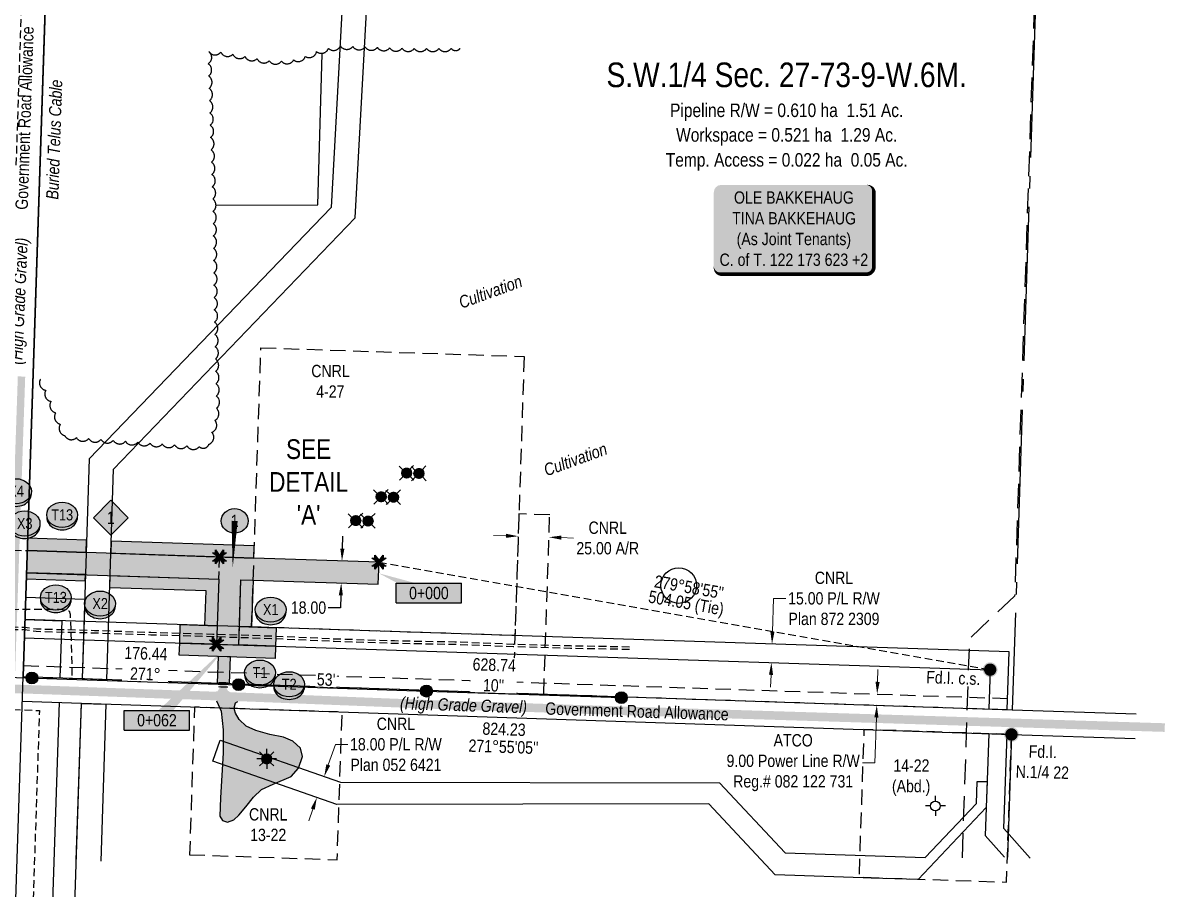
# Model space of a CAD drawing. Extents: x 350042 to 357443, y 6133812 to 6137998.
# Drawn here: x 353670 to 354601, y 6135457 to 6136160 of the extents above; entities that cross this region are included whole.
import ezdxf
from ezdxf.enums import TextEntityAlignment as Align

# ---------------------------------------------------------------- set-up
doc = ezdxf.new("R2010")
doc.units = 0
doc.header["$LTSCALE"] = 5
doc.header["$PDSIZE"] = 0.5
for name, pattern in [('0', [1, 1, 0]), ('foc-ACCESSROAD', [3.75, 2.5, -1.25]), ('foc-FLOWLINE', [3.75, 2.5, -1.25]), ('foc-MONUMENT-BDYS', [6, 4, -2]), ('foc-QUARTERLINE', [33, 25, -3, 2, -3]), ('foc-TIELINE', [1.875, 1.25, -0.625]), ('foc-TRAV', [1.875, 1.25, -0.625]), ('POWERLINE5', [7.8, 2.4, -0.6, 0.6, -0.6, 0.6, -0.6, 2.4]), ('UG_PIPE', [1.875, 1.25, -0.625])]:
    doc.linetypes.add(name, pattern=pattern)
doc.layers.get('Defpoints').update_dxf_attribs({"color": 9})
for name, color, linetype in [('ABADATA-DRILL-T', 8, 'Continuous'), ('AS-FENCE', 48, 'foc-FENCE'), ('AS-OWNER', 7, 'Continuous'), ('AS-PIPE-UG', 44, 'UG_PIPE'), ('AS-POWER', 104, 'foc-POWER'), ('AS-POWER-EXISTING', 72, 'POWERLINE5'), ('AS-ROADS', 254, 'Continuous'), ('AS-TELEPHONE-T', 224, 'Continuous'), ('AS-TELUS', 224, 'foc-TEL'), ('C-AR', 13, 'foc-ACCESSROAD'), ('C-RW', 13, 'Continuous'), ('C-SYMBOL', 7, 'Continuous'), ('C-WS', 13, 'foc-ACCESSROAD'), ('C-WS-S', 13, 'Continuous'), ('DETAIL-T', 7, 'Continuous'), ('F-EZE', 190, 'foc-FLOWLINE'), ('F-RW', 190, 'Continuous'), ('L-AREAREQUIRED', 7, 'Continuous'), ('L-AREAWORK', 7, 'Continuous'), ('L-BD', 7, 'Continuous'), ('L-MON', 1, 'Continuous'), ('L-MON-PLAN', 7, 'foc-MONUMENT-BDYS'), ('L-MON-T', 1, 'Continuous'), ('L-ROAD-T', 7, 'Continuous'), ('L-SEC', 7, 'Continuous'), ('L-SECQ', 8, 'foc-QUARTERLINE'), ('L-TIE', 7, 'foc-TIELINE'), ('P-BORE', 7, 'Continuous'), ('P-CROSSINGS', 250, 'Continuous'), ('P-ELEVATION', 7, 'Continuous'), ('P-IOP1', 10, 'Continuous'), ('P-IOP1-H', 21, 'Continuous'), ('P-LTO', 14, 'Continuous'), ('P-PROPOSED', 10, 'Continuous'), ('P-PROPOSED-H', 21, 'Continuous'), ('P-TEMP-BLUE', 146, 'Continuous'), ('P-TRAV', 4, 'foc-TRAV'), ('P-TXT', 4, 'Continuous'), ('T-BUSH', 110, '0')]:
    doc.layers.add(name, color=color, linetype=linetype)
for name, color, linetype, lineweight in [('AS-GENERAL', 48, 'Continuous', 18), ('C-AR-T', 13, 'Continuous', 9), ('C-FLOWLINE-T', 13, 'Continuous', 9), ('C-RW-T', 13, 'Continuous', 9), ('C-WS-T', 13, 'Continuous', 9), ('F-RW-T', 190, 'Continuous', 9), ('T-TEXT', 48, 'Continuous', 18)]:
    doc.layers.add(name, color=color, linetype=linetype, lineweight=lineweight)
doc.layers.add('P-TEMP-BLUE-H', color=7, linetype='Continuous', true_color=0x99e6ff)
doc.styles.add('100L', font='ARIALN.TTF', dxfattribs={"height": 11})
doc.styles.add('175L', font='ARIALN.TTF', dxfattribs={"height": 10})
doc.styles.add('80', font='ARIALN.TTF', dxfattribs={"height": 10})
doc.styles.add('80CG', font='ARIALN.TTF', dxfattribs={"height": 10})
doc.styles.add('80L', font='ARIALN.TTF', dxfattribs={"height": 10})
doc.styles.add('80LS', font='ARIALNI.TTF', dxfattribs={"height": 10})
doc.styles.add('Crossing', font='ARIALN.TTF', dxfattribs={"height": 10})
doc.styles.add('foc-LtypeFont', font='ARIALN.TTF', dxfattribs={"height": 7.35})
doc.styles.add('Legend', font='ARIALN.TTF')
doc.linetypes.add('foc-FENCE', pattern='A,10,-1,["X",foc-LtypeFont,S=0.2,R=0,X=-0.625,Y=-0.75],-1.24', length=12.24)
doc.linetypes.add('foc-POWER', pattern='A,6,-1,["P",foc-LtypeFont,S=0.2,R=0,X=-0.625,Y=-0.75],-1.24,4', length=12.24)
doc.linetypes.add('foc-TEL', pattern='A,2,-1,["T",foc-LtypeFont,S=0.2,R=0,X=-0.425,Y=-0.75],-1.24,8', length=12.24)
doc.linetypes.add('foc-TEL-NOLINE', pattern='A,0,-2,["T",foc-LtypeFont,S=0.2,R=0,X=-0.425,Y=-0.75],-10.24', length=12.24)
doc.dimstyles.new('Compass 5 000', dxfattribs={"dimscale": 5, "dimtxt": 9, "dimasz": 2, "dimexe": 0.2, "dimexo": 0.0625, "dimgap": 0.5, "dimtad": 0, "dimtih": 1, "dimtoh": 1, "dimzin": 0, "dimdsep": 46, "dimtxsty": '80CG', "dimcen": 0.1, "dimse1": 1, "dimse2": 1, "dimclrd": 256, "dimclrt": 256, "dimaunit": 1, "dimadec": 4, "dimazin": 0, "dimtfac": 0.06, "dimtofl": 0, "dimtmove": 0, "dimatfit": 1, "dimfxl": 0.2, "dimtolj": 1, "dimtzin": 0, "dimlwd": -1, "dimarcsym": 0})

# ---------------------------------------------------------------- blocks, each defined once
blk = doc.blocks.new('*D416')
at = {"layer": 'Defpoints', "color": 0, "transparency": 16777216}
for p in [(353916.58, 6135630.05), (353916.28, 6135621.07), (354364.19, 6135615.04)]:
    blk.add_point(p, dxfattribs=at)
at = {"layer": 'F-RW-T', "transparency": 16777216}
for p, q in [((354364.52, 6135625.03), (354364.86, 6135635.03)), ((354363.55, 6135596.07), (354362.32, 6135559.37)), ((354362.32, 6135559.37), (354352.32, 6135559.37))]:
    blk.add_line(p, q, dxfattribs=at)
for points in [[(354362.86, 6135625.09), (354366.19, 6135624.98), (354364.19, 6135615.04)], [(354361.88, 6135596.12), (354365.22, 6135596.01), (354363.88, 6135606.06)]]:
    blk.add_solid(points, dxfattribs=at)
at = {"layer": 'F-RW-T', "transparency": 16777216, "insert": (354295.98, 6135559.37), "char_height": 10, "attachment_point": 5, "style": '80CG'}
blk.add_mtext('\\A1;ATCO\\P9.00 Power Line R/W\\PReg.# 082 122 731', dxfattribs=at)
blk = doc.blocks.new('*D418')
at = {"layer": 'C-RW-T', "transparency": 16777216}
for p, q in [((354279.13, 6135665.73), (354280.02, 6135692.78)), ((354280.02, 6135692.78), (354290.02, 6135692.78)), ((354277.98, 6135630.69), (354277.65, 6135620.7))]:
    blk.add_line(p, q, dxfattribs=at)
for points in [[(354277.46, 6135665.78), (354280.8, 6135665.67), (354278.8, 6135655.73)], [(354276.31, 6135630.75), (354279.64, 6135630.64), (354278.31, 6135640.69)]]:
    blk.add_solid(points, dxfattribs=at)
at = {"layer": 'Defpoints', "color": 0, "transparency": 16777216}
for p in [(354156.64, 6135659.76), (354278.8, 6135655.73), (354156.15, 6135644.71)]:
    blk.add_point(p, dxfattribs=at)
at = {"layer": 'C-RW-T', "transparency": 16777216, "insert": (354329.11, 6135692.78), "char_height": 10, "attachment_point": 5, "style": '80CG'}
blk.add_mtext('\\A1;CNRL\\P15.00 P/L R/W\\PPlan 872 2309', dxfattribs=at)
blk = doc.blocks.new('*D420')
at = {"layer": 'C-FLOWLINE-T', "transparency": 16777216}
for p, q in [((353918.39, 6135557.52), (353924.25, 6135574.22)), ((353924.25, 6135574.22), (353934.25, 6135574.22)), ((353905.82, 6135521.67), (353902.51, 6135512.23))]:
    blk.add_line(p, q, dxfattribs=at)
for points in [[(353916.82, 6135558.07), (353919.96, 6135556.97), (353915.08, 6135548.09)], [(353904.25, 6135522.22), (353907.39, 6135521.12), (353909.13, 6135531.1)]]:
    blk.add_solid(points, dxfattribs=at)
at = {"layer": 'Defpoints', "color": 0, "transparency": 16777216}
for p in [(353903.69, 6135552.08), (353915.08, 6135548.09), (353897.74, 6135535.1)]:
    blk.add_point(p, dxfattribs=at)
at = {"layer": 'C-FLOWLINE-T', "transparency": 16777216, "insert": (353973.33, 6135574.22), "char_height": 10, "attachment_point": 5, "style": '80CG'}
blk.add_mtext('\\A1;CNRL\\P18.00 P/L R/W\\PPlan 052 6421', dxfattribs=at)
blk = doc.blocks.new('fdia')
at = {"color": 255, "const_width": 1}
blk.add_lwpolyline([(-0.5, 0, 1), (0.5, 0, 1)], format="xyb", close=True, dxfattribs=at)
blk = doc.blocks.new('Fdiaa')
blk.add_blockref('fdia', (0, 0))
blk = doc.blocks.new('fdib')
at = {"color": 1, "const_width": 1.6}
blk.add_lwpolyline([(-0.4, 0, 1), (0.4, 0, 1)], format="xyb", close=True, dxfattribs=at)
at = {"color": 1}
blk.add_circle((0, 0), 0.8, dxfattribs=at)
blk = doc.blocks.new('Fdibb')
blk.add_blockref('fdib', (0, 0))
blk = doc.blocks.new('fdicc')
for name in ['Fdibb', 'Fdiaa']:
    blk.add_blockref(name, (0, 0))
blk = doc.blocks.new('FDI')
blk.add_blockref('fdicc', (0, 0))
blk = doc.blocks.new('POWERPOLE')
h = blk.add_hatch(color=255)
edge = h.paths.add_edge_path()
edge.add_arc((0, 0), 0.96, 0, 360)
at = {"linetype": 'Continuous'}
for p, q in [((0.68, -0.68), (-0.68, 0.68)), ((-0.68, -0.68), (0.68, 0.68))]:
    blk.add_line(p, q, dxfattribs=at)
blk.add_circle((0, 0), 0.96, dxfattribs=at)
blk = doc.blocks.new('GAS')
h = blk.add_hatch(color=255)
h.dxf.hatch_style = 1
edge = h.paths.add_edge_path()
edge.add_arc((0, 0), 0.9, 0, 360)
for p, q in [((-0.81, 0), (-1.62, 0)), ((-0.57, 0.57), (-1.14, 1.14)), ((0, 0.81), (0, 1.62)), ((0.57, 0.57), (1.14, 1.14)), ((1.62, 0), (0.81, 0)), ((-0.57, -0.57), (-1.14, -1.14)), ((0, -0.81), (0, -1.62)), ((1.14, -1.14), (0.57, -0.57))]:
    blk.add_line(p, q)
blk.add_circle((0, 0), 0.8)
blk = doc.blocks.new('*D430')
at = {"layer": 'Defpoints', "color": 0, "transparency": 16777216}
for p in [(353951.02, 6136197.42), (353928.3, 6136148.22), (353948.26, 6136147.12)]:
    blk.add_point(p, dxfattribs=at)
at = {"layer": 'F-RW-T', "transparency": 16777216}
for p, q in [((353921.07, 6136199.06), (353911.09, 6136199.61)), ((353961.01, 6136196.87), (353972.09, 6136196.26))]:
    blk.add_line(p, q, dxfattribs=at)
for points in [[(353921.16, 6136200.73), (353920.98, 6136197.4), (353931.06, 6136198.51)], [(353961.1, 6136198.53), (353960.91, 6136195.21), (353951.02, 6136197.42)]]:
    blk.add_solid(points, dxfattribs=at)
at = {"layer": 'F-RW-T', "transparency": 16777216, "insert": (354026.32, 6136196.26), "char_height": 10, "attachment_point": 5, "style": '80CG'}
blk.add_mtext('\\A1;Keyera\\P20.00 P/L R/W\\PPlan by McElhanney', dxfattribs=at)
blk = doc.blocks.new('TEMP')
h = blk.add_hatch(color=255)
h.dxf.hatch_style = 1
h.paths.add_polyline_path([(0, 0.25), (-0.67, 1.15), (-0.67, 0.67), (-1.15, 0.67), (-0.25, 0), (-1.15, -0.67), (-0.67, -0.67), (-0.67, -1.15), (0, -0.25), (0.67, -1.15), (0.67, -0.67), (1.15, -0.67), (0.25, 0), (1.15, 0.67), (0.67, 0.67), (0.67, 1.15)])
h.paths.add_polyline_path([(0.57, 0.85), (0.57, 0.57), (0.85, 0.57), (0.08, 0), (0.85, -0.57), (0.57, -0.57), (0.57, -0.85), (0, -0.08), (-0.57, -0.85), (-0.57, -0.57), (-0.85, -0.57), (-0.08, 0), (-0.85, 0.57), (-0.57, 0.57), (-0.57, 0.85), (0, 0.08)], flags=16)
h = blk.add_hatch(color=1)
h.dxf.hatch_style = 1
h.paths.add_polyline_path([(0, 0.08), (-0.57, 0.85), (-0.57, 0.57), (-0.85, 0.57), (-0.08, 0), (-0.85, -0.57), (-0.57, -0.57), (-0.57, -0.85), (0, -0.08), (0.57, -0.85), (0.57, -0.57), (0.85, -0.57), (0.08, 0), (0.85, 0.57), (0.57, 0.57), (0.57, 0.85)])
at = {"color": 1}
for p, q in [((-0.08, 0), (0.08, 0)), ((0, 0.08), (0, -0.08))]:
    blk.add_line(p, q, dxfattribs=at)
at = {"color": 255, "flags": 128}
blk.add_lwpolyline([(-0.25, 0), (-1.15, 0.67), (-0.67, 0.67), (-0.67, 1.15), (0, 0.25), (0.67, 1.15), (0.67, 0.67), (1.15, 0.67), (0.25, 0), (1.15, -0.67), (0.67, -0.67), (0.67, -1.15), (0, -0.25), (-0.67, -1.15), (-0.67, -0.67), (-1.15, -0.67)], close=True, dxfattribs=at)
at = {"color": 1, "flags": 128}
blk.add_lwpolyline([(-0.08, 0), (-0.85, 0.57), (-0.57, 0.57), (-0.57, 0.85), (0, 0.08), (0.57, 0.85), (0.57, 0.57), (0.85, 0.57), (0.08, 0), (0.85, -0.57), (0.57, -0.57), (0.57, -0.85), (0, -0.08), (-0.57, -0.85), (-0.57, -0.57), (-0.85, -0.57)], close=True, dxfattribs=at)
blk = doc.blocks.new('30M BUFFER DISP')
h = blk.add_hatch(color=70)
h.dxf.hatch_style = 1
h.paths.add_polyline_path([(0, 14.14), (14.14, 0), (0, -14.14), (-14.14, 0)])
blk.add_lwpolyline([(0, 14.14), (14.14, 0), (0, -14.14), (-14.14, 0)], close=True)
at = {"color": 235, "style": '80L'}
blk.add_attdef('DISURBANCE', text='', height=10, dxfattribs=at).set_placement((0, 0), align=Align.MIDDLE_CENTER)
blk = doc.blocks.new('GABD')
for p, q in [((-0.81, 0), (-1.62, 0)), ((0, 0.81), (0, 1.62)), ((1.62, 0), (0.81, 0)), ((0, -0.81), (0, -1.62))]:
    blk.add_line(p, q)
blk.add_circle((0, 0), 0.8)
blk = doc.blocks.new('*U476')
h = blk.add_hatch(color=59)
edge = h.paths.add_edge_path()
edge.add_line((-59, -37), (59, -37))
edge.add_arc((59, -31), 6, 270, 360)
edge.add_line((65, -31), (65, 29.5))
edge.add_arc((59, 29.5), 6, 0, 90)
edge.add_line((59, 35.5), (-59, 35.5))
edge.add_arc((-59, 29.5), 6, 90, 180)
edge.add_line((-65, 29.5), (-65, -31))
edge.add_arc((-59, -31), 6, 180, 270)
at = {"color": 1, "flags": 128}
blk.add_lwpolyline([(-59, -37, 3, 3, 0), (59, -37, 3, 3, 0.414214), (65, -31, 3, 3, 0), (65, 29.5, 3, 0, 0.414214), (59, 35.5, 0, 0, 0), (-59, 35.5, 0, 0, 0.414214), (-65, 29.5, 0, 0, 0), (-65, -31, 0, 3, 0.414214)], format="xyseb", close=True, dxfattribs=at)
blk.add_lwpolyline([(-34.16, -2.93, 0, 7.5, 0), (0, 0, 0, 0, 0)], format="xyseb", dxfattribs=at)
at = {"color": 1, "style": '80'}
blk.add_attdef('ENTER_TEXT_001', (-35.99, -5), '', height=10, dxfattribs=at)
blk = doc.blocks.new('xing2')
h = blk.add_hatch(color=50)
h.dxf.hatch_style = 1
edge = h.paths.add_edge_path()
edge.add_ellipse((0, 0), major_axis=(-12.5, 0), ratio=0.816297, start_angle=0, end_angle=360)
h = blk.add_hatch(color=250)
h.dxf.hatch_style = 1
edge = h.paths.add_edge_path()
edge.add_ellipse((0, -2.05), major_axis=(-12.5, 0), ratio=0.816297, start_angle=0, end_angle=180)
edge.add_line((12.5, -2.05), (12.5, 0))
edge.add_ellipse((0, 0), major_axis=(-12.5, 0), ratio=0.816297, start_angle=0, end_angle=180, ccw=False)
edge.add_line((-12.5, 0), (-12.5, -2.05))
at = {"color": 250}
blk.add_ellipse((0, 0), major_axis=(-12.5, 0), ratio=0.816297, dxfattribs=at)
blk.add_ellipse((0, -2.05), major_axis=(-12.5, 0), ratio=0.816297, start_param=0, end_param=3.141593, dxfattribs=at)
at = {"color": 250, "style": 'Crossing'}
blk.add_attdef('CROSSING', text='', height=9, dxfattribs=at).set_placement((0.09, 0.02), align=Align.MIDDLE_CENTER)
at = {"color": 250, "style": 'Crossing', "flags": 1}
for tag, p in [('OWNER', (0.09, -12.49)), ('DESCRIPTION', (0.09, -25.77)), ('LOCATION', (0.09, -39.3)), ('DWG_REF', (0.09, -52.84))]:
    blk.add_attdef(tag, text='', height=9, dxfattribs=at).set_placement(p, align=Align.MIDDLE_CENTER)
blk = doc.blocks.new('*U486')
h = blk.add_hatch(color=111)
h.dxf.hatch_style = 1
h.paths.add_polyline_path([(-26.5, 8), (26.5, 8), (26.5, -8), (-26.5, -8)])
for p, q in [((-26.5, -8), (-26.5, 8)), ((-26.5, 8), (26.5, 8)), ((26.5, -8), (26.5, 8)), ((-26.5, -8), (26.5, -8))]:
    blk.add_line(p, q)
at = {"layer": 'P-ELEVATION', "color": 7, "flags": 128}
blk.add_lwpolyline([(0, 0, 10, 0, 0), (-40.79, 16.11, 0, 0, 0)], format="xyseb", dxfattribs=at)
at = {"layer": 'P-ELEVATION', "style": 'Legend'}
blk.add_attdef('STATION', text='', height=10, dxfattribs=at).set_placement((0, 0), align=Align.MIDDLE_CENTER)
blk = doc.blocks.new('Well_proximity')
h = blk.add_hatch(color=191)
h.dxf.hatch_style = 1
edge = h.paths.add_edge_path()
edge.add_ellipse((0, 0), major_axis=(-12.5, 0), ratio=0.816297, start_angle=0, end_angle=360)
h = blk.add_hatch(color=250)
h.dxf.hatch_style = 1
edge = h.paths.add_edge_path()
edge.add_ellipse((0, -2.05), major_axis=(-12.5, 0), ratio=0.816297, start_angle=0, end_angle=180)
edge.add_line((12.5, -2.05), (12.5, 0))
edge.add_ellipse((0, 0), major_axis=(-12.5, 0), ratio=0.816297, start_angle=0, end_angle=180, ccw=False)
edge.add_line((-12.5, 0), (-12.5, -2.05))
at = {"color": 250}
blk.add_ellipse((0, 0), major_axis=(-12.5, 0), ratio=0.816297, dxfattribs=at)
blk.add_ellipse((0, -2.05), major_axis=(-12.5, 0), ratio=0.816297, start_param=0, end_param=3.141593, dxfattribs=at)
at = {"color": 250, "style": '80L'}
blk.add_attdef('CROSSING', text='', height=9, dxfattribs=at).set_placement((0.09, 0.02), align=Align.MIDDLE_CENTER)
blk = doc.blocks.new('*D498')
at = {"layer": 'C-AR-T', "transparency": 16777216}
for p, q in [((354062.67, 6135743.64), (354052.67, 6135743.97)), ((354107.64, 6135742.16), (354117.63, 6135741.83))]:
    blk.add_line(p, q, dxfattribs=at)
for points in [[(354062.72, 6135745.3), (354062.61, 6135741.97), (354072.66, 6135743.31)], [(354107.69, 6135743.82), (354107.58, 6135740.49), (354097.64, 6135742.49)]]:
    blk.add_solid(points, dxfattribs=at)
at = {"layer": 'Defpoints', "color": 0, "transparency": 16777216}
for p in [(354072.57, 6135740.69), (354097.55, 6135739.87), (354097.64, 6135742.49)]:
    blk.add_point(p, dxfattribs=at)
at = {"layer": 'C-AR-T', "transparency": 16777216, "insert": (354145.37, 6135741.83), "char_height": 10, "attachment_point": 5, "style": '80CG'}
blk.add_mtext('\\A1;CNRL\\P25.00 A/R', dxfattribs=at)
blk = doc.blocks.new('WC2')
at = {"layer": 'L-MON'}
h = blk.add_hatch(color=255, dxfattribs=at)
h.dxf.hatch_style = 1
edge = h.paths.add_edge_path()
edge.add_arc((0, 0), 0.9, 0, 360)
at = {"layer": 'L-MON', "color": 14, "flags": 128}
for points in [[(-0.62, 0.5), (-1.23, 1.12)], [(0.52, 0.61), (1.13, 1.21)], [(-1.18, -1.18), (-0.56, -0.57)], [(1.16, -1.18), (0.56, -0.57)]]:
    blk.add_lwpolyline(points, dxfattribs=at)
at = {"layer": 'L-MON', "color": 14}
for radius in [0.8, 0.373]:
    blk.add_circle((0, 0), radius, dxfattribs=at)
blk = doc.blocks.new('*U504')
h = blk.add_hatch(color=111)
h.dxf.hatch_style = 1
h.paths.add_polyline_path([(-26.5, 8), (26.5, 8), (26.5, -8), (-26.5, -8)])
for p, q in [((-26.5, -8), (-26.5, 8)), ((-26.5, 8), (26.5, 8)), ((26.5, -8), (26.5, 8)), ((-26.5, -8), (26.5, -8))]:
    blk.add_line(p, q)
at = {"layer": 'P-ELEVATION', "color": 7, "flags": 128}
blk.add_lwpolyline([(0, 0, 10, 0, 0), (56.75, 59.74, 0, 0, 0)], format="xyseb", dxfattribs=at)
at = {"layer": 'P-ELEVATION', "style": 'Legend'}
blk.add_attdef('STATION', text='', height=10, dxfattribs=at).set_placement((0, 0), align=Align.MIDDLE_CENTER)
blk = doc.blocks.new('*U505')
at = {"layer": 'P-ELEVATION'}
h = blk.add_hatch(color=111, dxfattribs=at)
h.dxf.hatch_style = 1
edge = h.paths.add_edge_path()
edge.add_ellipse((0, 0), major_axis=(-10.94, 0), ratio=0.913794, start_angle=0, end_angle=360)
at = {"layer": 'P-ELEVATION', "color": 7, "flags": 128}
blk.add_lwpolyline([(0, 0, 5, 0, 0), (-1.59, -38.57, 0, 0, 0)], format="xyseb", dxfattribs=at)
at = {"layer": 'P-ELEVATION', "color": 7}
blk.add_ellipse((0, 0), major_axis=(-10.94, 0), ratio=0.913794, dxfattribs=at)
at = {"layer": 'P-ELEVATION', "style": '80'}
blk.add_attdef('BEND', text='', height=10, dxfattribs=at).set_placement((0, 0), align=Align.MIDDLE_CENTER)
blk = doc.blocks.new('*D521')
at = {"layer": 'Defpoints', "color": 0, "transparency": 16777216}
for p in [(353926.73, 6135723.33), (353926.13, 6135705.34), (353928.93, 6135705.25)]:
    blk.add_point(p, dxfattribs=at)
at = {"layer": 'P-TXT', "transparency": 16777216}
for p, q in [((353929.85, 6135733.23), (353930.18, 6135743.23)), ((353928.6, 6135695.26), (353928.27, 6135685.26)), ((353928.27, 6135685.26), (353918.27, 6135685.26))]:
    blk.add_line(p, q, dxfattribs=at)
for points in [[(353928.18, 6135733.29), (353931.52, 6135733.18), (353929.52, 6135723.24)], [(353926.93, 6135695.31), (353930.27, 6135695.2), (353928.93, 6135705.25)]]:
    blk.add_solid(points, dxfattribs=at)
at = {"layer": 'P-TXT', "transparency": 16777216, "insert": (353902.33, 6135685.26), "char_height": 10, "attachment_point": 5, "style": '80CG'}
blk.add_mtext('\\A1;18.00', dxfattribs=at)

msp = doc.modelspace()

# ---------------------------------------------------------------- hatches: boundary and pattern name
at = {"layer": 'AS-ROADS'}
h = msp.add_hatch(color=256, dxfattribs=at)
h.dxf.hatch_style = 1
h.paths.add_polyline_path([(353837.665, 6135625.473), (353836.235, 6135623.838), (353835.77, 6135620.315), (353836.792, 6135617.767), (353840.108, 6135615.955), (353822.192, 6135616.592), (353824.64, 6135617.02), (353828.399, 6135617.239), (353829.928, 6135619.71), (353830.263, 6135622.894), (353829.961, 6135625.656)])
h = msp.add_hatch(color=256, dxfattribs=at)
h.dxf.hatch_style = 1
h.paths.add_polyline_path([(353825.829, 6135613.519), (353831.288, 6135601.079), (353833.157, 6135586.045), (353833.137, 6135567.262), (353830.913, 6135530.84), (353830.375, 6135515.994), (353832.417, 6135512.357), (353836.634, 6135511.068), (353841.749, 6135513.048), (353845.767, 6135516.614), (353851.481, 6135523.407), (353857.735, 6135531.464), (353864.101, 6135537.444), (353873.576, 6135541.833), (353888.227, 6135548.255), (353894.143, 6135554.84), (353897.534, 6135564.329), (353895.936, 6135571.1), (353889.723, 6135576.819), (353882.075, 6135579.991), (353871.025, 6135582.154), (353859.648, 6135585.485), (353851.618, 6135589.008), (353846.081, 6135594.399), (353843.107, 6135599.447), (353842.329, 6135602.208), (353842.217, 6135605.079), (353843, 6135607.887), (353850.376, 6135612.64)])
at = {"layer": 'P-IOP1-H'}
h = msp.add_hatch(color=256, dxfattribs=at)
h.dxf.hatch_style = 1
h.paths.add_polyline_path([(353829.446, 6135708.525), (353827.702, 6135655.587), (353845.688, 6135654.994), (353847.431, 6135707.933), (353857.423, 6135707.604), (353898.729, 6135706.244), (353916.715, 6135705.652), (353959.052, 6135704.259), (353959.644, 6135722.244), (353858.016, 6135725.59), (353673.864, 6135731.651), (353673.271, 6135713.665)])
at = {"layer": 'P-PROPOSED-H'}
h = msp.add_hatch(color=256, dxfattribs=at)
h.dxf.hatch_style = 1
h.paths.add_polyline_path([(353829.446, 6135708.525), (353827.702, 6135655.587), (353845.688, 6135654.994), (353847.431, 6135707.933), (353857.423, 6135707.604), (353898.729, 6135706.244), (353916.715, 6135705.652), (353959.052, 6135704.259), (353959.644, 6135722.244), (353858.016, 6135725.59), (353673.864, 6135731.651), (353673.271, 6135713.665)])
at = {"layer": 'P-TEMP-BLUE-H'}
h = msp.add_hatch(color=256, dxfattribs=at)
h.dxf.hatch_style = 1
h.paths.add_polyline_path([(353673.864, 6135731.651), (353721.816, 6135730.073), (353722.146, 6135740.065), (353674.194, 6135741.643)])
h = msp.add_hatch(color=256, dxfattribs=at)
h.dxf.hatch_style = 1
h.paths.add_polyline_path([(353858.345, 6135735.582), (353742.13, 6135739.407), (353741.8, 6135729.415), (353858.016, 6135725.59)])
h = msp.add_hatch(color=256, dxfattribs=at)
h.dxf.hatch_style = 1
h.paths.add_polyline_path([(353673.106, 6135708.669), (353721.058, 6135707.091), (353721.223, 6135712.087), (353673.271, 6135713.665)])
h = msp.add_hatch(color=256, dxfattribs=at)
h.dxf.hatch_style = 1
h.paths.add_polyline_path([(353741.207, 6135711.429), (353829.446, 6135708.525), (353828.196, 6135670.575), (353818.204, 6135670.904), (353819.125, 6135698.862), (353740.877, 6135701.437)])
h = msp.add_hatch(color=256, dxfattribs=at)
h.dxf.hatch_style = 1
h.paths.add_polyline_path([(353857.423, 6135707.604), (353856.174, 6135669.653), (353846.181, 6135669.982), (353847.431, 6135707.933)])
h = msp.add_hatch(color=256, dxfattribs=at)
h.dxf.hatch_style = 1
h.paths.add_polyline_path([(353798.234, 6135671.556), (353828.196, 6135670.575), (353827.702, 6135655.587), (353797.726, 6135656.568)])
h = msp.add_hatch(color=256, dxfattribs=at)
h.dxf.hatch_style = 1
h.paths.add_polyline_path([(353846.195, 6135669.974), (353876.157, 6135668.992), (353875.664, 6135654.004), (353845.688, 6135654.986)])
h = msp.add_hatch(color=256, dxfattribs=at)
h.dxf.hatch_style = 1
h.paths.add_polyline_path([(353875.664, 6135654.004), (353875.335, 6135644.012), (353797.397, 6135646.576), (353797.726, 6135656.568)])
h = msp.add_hatch(color=256, dxfattribs=at)
h.dxf.hatch_style = 1
h.paths.add_polyline_path([(353828.905, 6135645.54), (353828.197, 6135624.008), (353838.189, 6135623.673), (353838.897, 6135645.211)])

# ---------------------------------------------------------------- linework, layer by layer
at = {"layer": 'AS-FENCE', "flags": 128}
msp.add_lwpolyline([(353827.676, 6136012.125), (353909.822, 6136012.447), (353913.328, 6136135.172)], dxfattribs=at)
at = {"layer": 'AS-GENERAL', "flags": 128}
for points, const_width in [([(353837.164, 6135623.683), (353829.215, 6135624.016)], 1.999), ([(353836.705, 6135620.831), (353829.349, 6135620.953)], 1)]:
    msp.add_lwpolyline(points, dxfattribs=dict(at, const_width=const_width))
msp.add_lwpolyline([(353836.705, 6135620.831), (353829.349, 6135620.953)], dxfattribs=at)
at = {"layer": 'AS-PIPE-UG', "flags": 128}
for points in [[(353666.911, 6136534.029), (353663.58, 6136433.157), (353656.086, 6136206.175), (353670.076, 6136205.694), (353668.26, 6136150.672), (353664.731, 6136043.786), (353650.739, 6136044.265), (353639.504, 6135749.171), (353638.006, 6135718.295), (353637.16, 6135696.677), (353636.41, 6135676.667), (353636.047, 6135659.27), (353635.561, 6135648.411), (353635.496, 6135641.244), (353639.026, 6135640.663), (353642.844, 6135638.604), (353643.701, 6135634.807), (353643.68, 6135632.868), (353642.696, 6135603.179), (353683.785, 6135601.769), (353631.332, 6134015.376)], [(354162.951, 6135651.27), (354115.048, 6135652.136), (354068.477, 6135653.48), (354021.139, 6135655.316), (353972.113, 6135656.197), (353923.157, 6135657.779), (353874.008, 6135659.975), (353824.455, 6135661.596), (353774.165, 6135663.017), (353728.494, 6135664.585), (353681.164, 6135665.802), (353671.796, 6135667.222), (353650.281, 6135667.47), (353634.422, 6135668.005), (353626.711, 6135668.211), (353624.273, 6135669.971), (353621.14, 6135673.672), (353612.388, 6135682.168), (353602.193, 6135692.706), (353590.989, 6135704.546), (353574.591, 6135720.188), (353562.636, 6135731.656), (353518.501, 6135775.056)], [(354162.987, 6135653.269), (354115.095, 6135654.135), (354068.545, 6135655.478), (354021.196, 6135657.315), (353972.163, 6135658.196), (353923.234, 6135659.777), (353874.085, 6135661.973), (353824.516, 6135663.595), (353774.228, 6135665.016), (353728.554, 6135666.584), (353681.34, 6135667.798), (353671.958, 6135669.22), (353650.326, 6135669.469), (353634.482, 6135670.004), (353627.381, 6135670.193), (353625.641, 6135671.449), (353622.603, 6135675.039), (353613.803, 6135683.581), (353603.638, 6135694.088), (353592.406, 6135705.957), (353575.973, 6135721.633), (353564.02, 6135733.099), (353519.903, 6135776.482)], [(352901.748, 6135707.53), (352923.566, 6135706.568), (352979.709, 6135704.738), (353052.332, 6135702.977), (353105.067, 6135700.913), (353149.705, 6135699.337), (353220.1, 6135696.755), (353314.126, 6135693.988), (353403.445, 6135691.264), (353504.028, 6135687.678), (353558.173, 6135686.449), (353602.149, 6135685.338), (353637.654, 6135683.514), (353673.223, 6135684.127), (353684.708, 6135684.015), (353700.021, 6135684.04), (353706.265, 6135683.394), (353707.838, 6135682.618), (353708.771, 6135679.987), (353708.926, 6135674.701), (353709.386, 6135664.641), (353709.839, 6135648.887), (353710.286, 6135628.366)]]:
    msp.add_lwpolyline(points, dxfattribs=at)
at = {"layer": 'AS-POWER', "flags": 128}
msp.add_lwpolyline([(352755.111, 6135659.941), (352907.947, 6135654.508), (353064.175, 6135649.076), (353373.268, 6135638.449), (353525.458, 6135633.274), (353845.553, 6135622.701), (353998.13, 6135617.506), (354156.44, 6135612.174)], dxfattribs=at)
at = {"layer": 'AS-ROADS', "const_width": 5.998, "flags": 128}
msp.add_lwpolyline([(353669.267, 6135873.035), (353659.755, 6135594.366)], dxfattribs=at)
at = {"layer": 'AS-ROADS', "flags": 128}
msp.add_lwpolyline([(354597.77, 6135587.874, 6.998, 6.998, 0), (354157.564, 6135601.492, 6.998, 6.998, 0), (353997.154, 6135606.852, 6.998, 6.998, 0), (353850.622, 6135612.631, 6.998, 6.998, 0), (353681.356, 6135618.691, 6.998, 6.998, 0), (353534.98, 6135623.334, 6.998, 6.998, 0), (353062.268, 6135640.204, 6.998, 6.998, 0), (353015.32, 6135641.985, 6.998, 6.998, 0), (352945.023, 6135644.374, 6.998, 6.998, 0), (352900.764, 6135646.03, 6.998, 6.998, 0), (352869.484, 6135647.07, 6.998, 6.998, 0), (352854.169, 6135647.684, 6.998, 6.998, 0), (352812.716, 6135649.627, 0, 0, 0)], format="xyseb", dxfattribs=at)
msp.add_lwpolyline([(353827.521, 6135609.663), (353831.288, 6135601.079), (353833.157, 6135586.045), (353833.137, 6135567.262), (353830.913, 6135530.84), (353830.375, 6135515.994), (353832.417, 6135512.357), (353836.634, 6135511.068), (353841.749, 6135513.048), (353845.767, 6135516.614), (353851.481, 6135523.407), (353857.735, 6135531.464), (353864.101, 6135537.444), (353873.576, 6135541.833), (353888.227, 6135548.255), (353894.143, 6135554.84), (353897.534, 6135564.329), (353895.936, 6135571.1), (353889.723, 6135576.819), (353882.075, 6135579.991), (353871.025, 6135582.154), (353859.648, 6135585.485), (353851.618, 6135589.008), (353846.081, 6135594.399), (353843.107, 6135599.447), (353842.329, 6135602.208), (353842.217, 6135605.079), (353843, 6135607.887), (353844.853, 6135609.081)], dxfattribs=at)
at = {"layer": 'AS-TELUS', "linetype": 'foc-TEL-NOLINE', "flags": 128}
msp.add_lwpolyline([(353613.443, 6133901.565), (353670.489, 6135629.295), (353700.284, 6136532.893)], dxfattribs=at)
at = {"layer": 'C-AR'}
msp.add_lwpolyline([(354073.258, 6135761.435), (354068.467, 6135615.951), (354093.446, 6135615.114), (354098.238, 6135760.612)], close=True, dxfattribs=at)
at = {"layer": 'C-RW', "flags": 128}
for points in [[(353672.612, 6135693.675), (353720.569, 6135692.081), (353719.47, 6135659.104), (353718.423, 6135627.688)], [(353671.525, 6135660.73), (354455.941, 6135634.896), (354454.859, 6135603.001), (354469.836, 6135602.499), (354471.447, 6135649.39), (353672.02, 6135675.718)], [(353672.019, 6135675.689), (353701.984, 6135674.693), (353701.485, 6135659.703), (353700.438, 6135628.291)], [(353699.768, 6135608.187), (353699.767, 6135608.138), (353676.025, 6134895.534), (353703.2, 6134727.63), (353708.933, 6134692.208)], [(353717.754, 6135607.584), (353717.752, 6135607.539), (353694.069, 6134896.683), (353720.964, 6134730.505), (353726.95, 6134693.522)], [(354360.621, 6135465.642), (354281.434, 6135468.295), (354227.603, 6135525.8), (353925.261, 6135525.449), (353824.75, 6135560.684), (353830.711, 6135577.668), (353928.314, 6135543.448), (354236.224, 6135542.924), (354289.481, 6135486.031), (354403.229, 6135482.21), (354444.892, 6135526.295), (354445.356, 6135544.165), (354453.419, 6135543.947), (354452.745, 6135522.944), (354397.399, 6135464.397), (354359.428, 6135465.682)], [(354488.529, 6135481.805), (354467.178, 6135505.803), (354469.73, 6135582.377), (354454.756, 6135582.879), (354451.992, 6135500.316), (354467.735, 6135482.621)]]:
    msp.add_lwpolyline(points, dxfattribs=at)
at = {"layer": 'C-WS'}
msp.add_lwpolyline([(353856.174, 6135669.653), (353863.639, 6135896.343), (354077.469, 6135889.301), (354070.003, 6135662.611)], close=True, dxfattribs=at)
at = {"layer": 'C-WS', "flags": 128}
msp.add_lwpolyline([(353805.731, 6135484.576), (353925.62, 6135480.524), (353929.647, 6135600.463), (353809.745, 6135604.478)], close=True, dxfattribs=at)
at = {"layer": 'Defpoints', "color": 3}
msp.add_circle((354203.029, 6135703.241), 14.455, dxfattribs=at)
at = {"layer": 'Defpoints'}
for p in [(353869.857, 6135561.397), (354413.103, 6135523.067)]:
    msp.add_point(p, dxfattribs=at)
at = {"layer": 'F-EZE', "flags": 128}
for points in [[(353670.79, 6135638.288), (354474.248, 6135611.354)], [(353670.489, 6135629.295), (354473.947, 6135602.362)]]:
    msp.add_lwpolyline(points, dxfattribs=at)
at = {"layer": 'F-RW', "flags": 128}
for points in [[(353949.895, 6136526.458), (353943.6, 6136427.101), (353920.734, 6136010.416), (353724.324, 6135806.055), (353718.437, 6135627.684), (353738.42, 6135627.014), (353744.055, 6135797.729), (353940.293, 6136001.911), (353963.56, 6136425.921), (353969.885, 6136525.751)], [(353717.764, 6135607.584), (353713.496, 6135480.192)], [(353717.771, 6135607.521), (353737.757, 6135606.913), (353733.549, 6135479.479)]]:
    msp.add_lwpolyline(points, dxfattribs=at)
at = {"layer": 'L-MON-PLAN', "flags": 128}
msp.add_lwpolyline([(352775.132, 6136502.486), (352801.688, 6136501.572), (352875.812, 6136423.064), (353676.244, 6136395.504), (354498.098, 6136367.866), (354482.533, 6135896.86), (354475.847, 6135694.542), (354439.043, 6135660.091), (354438.221, 6135635.244), (354436.501, 6135583.271), (354432.992, 6135477.236)], dxfattribs=at)
at = {"layer": 'L-SEC'}
for p, q in [((354473.937, 6135602.359), (354574.436, 6135598.972)), ((354473.273, 6135582.258), (354573.773, 6135578.871))]:
    msp.add_line(p, q, dxfattribs=at)
at = {"layer": 'L-SEC', "flags": 128}
for points in [[(353697, 6136433.189), (353670.489, 6135629.295)], [(353670.489, 6135629.295), (354473.947, 6135602.362)], [(353669.822, 6135609.191), (354473.273, 6135582.258)]]:
    msp.add_lwpolyline(points, dxfattribs=at)
at = {"layer": 'L-SECQ'}
for p, q in [((354503.77, 6136505.543), (354473.937, 6135602.359)), ((354473.273, 6135582.258), (354469.987, 6135482.533))]:
    msp.add_line(p, q, dxfattribs=at)
at = {"layer": 'P-IOP1', "flags": 128}
msp.add_lwpolyline([(353829.446, 6135708.525), (353829.446, 6135708.525), (353827.702, 6135655.587), (353845.688, 6135654.994), (353847.431, 6135707.933), (353857.423, 6135707.604), (353898.729, 6135706.244), (353898.729, 6135706.244), (353916.715, 6135705.652), (353916.715, 6135705.652), (353959.052, 6135704.259), (353959.644, 6135722.244), (353858.016, 6135725.59), (353673.864, 6135731.651), (353673.271, 6135713.665), (353829.446, 6135708.525)], dxfattribs=at)
at = {"layer": 'P-LTO', "flags": 128}
msp.add_lwpolyline([(353829.446, 6135708.525), (353829.446, 6135708.525), (353827.702, 6135655.587), (353845.688, 6135654.994), (353847.431, 6135707.933), (353857.423, 6135707.604), (353898.729, 6135706.244), (353898.729, 6135706.244), (353916.715, 6135705.652), (353916.715, 6135705.652), (353959.052, 6135704.259), (353959.644, 6135722.244), (353858.016, 6135725.59), (353673.864, 6135731.651), (353673.271, 6135713.665), (353829.446, 6135708.525)], dxfattribs=at)
at = {"layer": 'P-TEMP-BLUE', "flags": 128}
for points in [[(353673.864, 6135731.651), (353721.816, 6135730.073), (353722.146, 6135740.065), (353674.194, 6135741.643)], [(353858.345, 6135735.582), (353742.13, 6135739.407), (353741.8, 6135729.415), (353858.016, 6135725.59)], [(353673.106, 6135708.669), (353721.058, 6135707.091), (353721.223, 6135712.087), (353673.271, 6135713.665)], [(353741.207, 6135711.429), (353829.446, 6135708.525), (353828.196, 6135670.575), (353818.204, 6135670.904), (353819.125, 6135698.862), (353740.877, 6135701.437)], [(353857.423, 6135707.604), (353856.174, 6135669.653), (353846.181, 6135669.982), (353847.431, 6135707.933)], [(353798.234, 6135671.556), (353828.196, 6135670.575), (353827.702, 6135655.587), (353797.726, 6135656.568)], [(353846.195, 6135669.974), (353876.157, 6135668.992), (353875.664, 6135654.004), (353845.688, 6135654.986)], [(353875.664, 6135654.004), (353875.335, 6135644.012), (353797.397, 6135646.576), (353797.726, 6135656.568)], [(353828.905, 6135645.54), (353828.197, 6135624.008), (353838.189, 6135623.673), (353838.897, 6135645.211)]]:
    msp.add_lwpolyline(points, close=True, dxfattribs=at)
at = {"layer": 'P-TRAV', "flags": 128}
for points in [[(353653.76, 6135732.313), (353673.864, 6135731.651)], [(353829.446, 6135708.525), (353830.038, 6135726.51)]]:
    msp.add_lwpolyline(points, dxfattribs=at)
at = {"layer": 'T-BUSH', "flags": 128}
msp.add_lwpolyline([(353684.641, 6135870.858, 0.5205671), (353688.932, 6135861.828, 0.5205671), (353693.223, 6135852.799, 0.5205671), (353697.036, 6135843.559, 0.5205671), (353700.767, 6135834.284, 0.5205671), (353704.499, 6135825.009, 0.5205671), (353713.827, 6135823.392, 0.5205671), (353723.797, 6135822.653, 0.5205671), (353733.767, 6135821.914, 0.5205671), (353743.737, 6135821.176, 0.5205671), (353753.708, 6135820.437, 0.5205671), (353763.678, 6135819.698, 0.5205671), (353773.648, 6135818.959, 0.5205671), (353783.618, 6135818.22, 0.5205671), (353793.588, 6135817.481, 0.5205671), (353803.558, 6135816.742, 0.5205671), (353813.528, 6135816.003, 0.5205671), (353821.524, 6135817.988, 0.5205671), (353823.92, 6135827.694, 0.5205671), (353826.317, 6135837.4, 0.5205671), (353827.571, 6135847.232, 0.5205671), (353827.348, 6135857.227, 0.5205671), (353827.125, 6135867.222, 0.5205671), (353826.902, 6135877.217, 0.5205671), (353826.679, 6135887.212, 0.5205671), (353826.456, 6135897.207, 0.5205671), (353826.233, 6135907.202, 0.5205671), (353826.01, 6135917.197, 0.5205671), (353825.855, 6135927.193, 0.5205671), (353825.716, 6135937.19, 0.5205671), (353825.578, 6135947.186, 0.5205671), (353825.439, 6135957.183, 0.5205671), (353825.3, 6135967.179, 0.5205671), (353825.162, 6135977.176, 0.5205671), (353825.023, 6135987.172, 0.5205671), (353824.884, 6135997.169, 0.5205671), (353824.745, 6136007.165, 0.5205671), (353824.51, 6136017.159, 0.5205671), (353824.182, 6136027.151, 0.5205671), (353823.855, 6136037.144, 0.5205671), (353823.527, 6136047.136, 0.5205671), (353823.199, 6136057.128, 0.5205671), (353822.872, 6136067.12, 0.5205671), (353822.544, 6136077.112, 0.5205671), (353822.216, 6136087.104, 0.5205671), (353821.889, 6136097.096, 0.5205671), (353821.561, 6136107.088, 0.5205671), (353821.233, 6136117.08, 0.5205671), (353820.906, 6136127.072, 0.5205671), (353821.458, 6136136.861, 0.5205671), (353831.074, 6136136.524, 0.5205671), (353840.913, 6136134.748, 0.5205671), (353850.751, 6136132.972, 0.5205671), (353860.589, 6136131.196, 0.5205671), (353870.428, 6136129.42, 0.5205671), (353880.325, 6136129.121, 0.5205671), (353890.273, 6136130.116, 0.5205671), (353899.736, 6136132.961, 0.5205671), (353908.895, 6136136.969, 0.5205671), (353918.537, 6136139.566, 0.5205671), (353928.292, 6136141.501, 0.5205671), (353938.283, 6136141.138, 0.5205671), (353948.274, 6136140.775, 0.5205671), (353958.265, 6136140.412, 0.5205671), (353968.256, 6136140.049, 0.5205671), (353978.247, 6136139.686, 0.5205671), (353988.242, 6136139.555, 0.5205671), (353998.239, 6136139.555, 0.5205671), (354008.237, 6136139.555, 0.5205671), (354018.234, 6136139.555, 0.5205671), (354025.407, 6136139.556, 0.5205671)], format="xyb", dxfattribs=at)

# ---------------------------------------------------------------- block references
at = {"layer": 'ABADATA-DRILL-T', "xscale": 4.998731349999992, "yscale": 4.998731349999992, "zscale": 3.999999999999981}
msp.add_blockref('GABD', (354411.457, 6135524.219), dxfattribs=at)
at = {"layer": 'AS-OWNER'}
ref = msp.add_blockref('*U476', (354296.531, 6135993.155), dxfattribs=at)
ref.add_attrib('ENTER_TEXT_001', 'OLE BAKKEHAUG', (354247.889, 6136013.415), dxfattribs={"layer": '0', "color": 1, "height": 10, "style": '80'})
ref.add_attrib('ENTER_TEXT_002', 'TINA BAKKEHAUG', (354246.453, 6135996.571), dxfattribs={"layer": '0', "color": 1, "height": 10, "style": '80'})
ref.add_attrib('ENTER_TEXT_003', '(As Joint Tenants)', (354250.051, 6135979.733), dxfattribs={"layer": '0', "color": 1, "height": 10, "style": '80'})
ref.add_attrib('ENTER_TEXT_004', 'C. of T. 122 173 623 +2', (354236.207, 6135962.889), dxfattribs={"layer": '0', "color": 1, "height": 10, "style": '80'})
at = {"layer": 'AS-POWER-EXISTING', "color": 3, "xscale": 4.999999999999972, "yscale": 4.999999999999972, "zscale": 4.999999999999972}
for p in [(353677.741, 6135628.146), (353845.553, 6135622.701), (353998.13, 6135617.506), (354156.44, 6135612.174)]:
    msp.add_blockref('POWERPOLE', p, dxfattribs=at)
at = {"layer": 'AS-POWER-EXISTING', "xscale": 4.999999999999984, "yscale": 4.999999999999984, "zscale": 4.999999999999984}
msp.add_blockref('POWERPOLE', (353677.741, 6135628.146), dxfattribs=at)
at = {"layer": 'C-WS-S', "xscale": 4.998719999999998, "yscale": 4.998719999999998, "zscale": 4.998719999999998}
for p in [(353982.028, 6135794.634), (353992.021, 6135794.307), (353961.369, 6135775.315), (353971.368, 6135774.97), (353940.734, 6135755.98), (353950.74, 6135755.641)]:
    msp.add_blockref('WC2', p, dxfattribs=at)
at = {"layer": 'C-WS-S', "color": 3, "xscale": 4.999999999999972, "yscale": 4.999999999999972, "zscale": 4.999999999999972}
msp.add_blockref('GAS', (353868.374, 6135562.425), dxfattribs=at)
at = {"layer": 'Defpoints', "xscale": 0.9997440000000001, "yscale": 0.9997440000000001, "zscale": 0.9997440000000001}
msp.add_blockref('xing2', (353702.209, 6135760.651), dxfattribs=at).add_auto_attribs({'CROSSING': 'T13'})
at = {"layer": 'DETAIL-T', "xscale": 0.9997440000000001, "yscale": 0.9997440000000001, "zscale": 0.9997440000000001}
for name, p, values in [('*U505', (353842.325, 6135755.72), {'BEND': '1'}), ('*U486', (354000.126, 6135697.144), {'STATION': '0+000'})]:
    msp.add_blockref(name, p, dxfattribs=at).add_auto_attribs(values)
at = {"layer": 'L-MON', "xscale": 4.998719999999982, "yscale": 4.998719999999982, "zscale": 4.998719999999982}
for p in [(353830.038, 6135726.51), (353959.644, 6135722.244), (353827.702, 6135655.587)]:
    msp.add_blockref('TEMP', p, dxfattribs=at)
at = {"layer": 'P-BORE', "xscale": 0.9997440000000001, "yscale": 0.9997440000000001, "zscale": 0.9997440000000001}
msp.add_blockref('30M BUFFER DISP', (353741.749, 6135758.34), dxfattribs=at).add_auto_attribs({'DISURBANCE': '1'})
at = {"layer": 'P-CROSSINGS', "xscale": 0.9997440000000001, "yscale": 0.9997440000000001, "zscale": 0.9997440000000001}
for name, p, values in [('xing2', (353664.784, 6135779.811), {'CROSSING': 'X4'}), ('xing2', (353671.773, 6135753.653), {'CROSSING': 'X3'}), ('Well_proximity', (353697.101, 6135693.568), {'CROSSING': 'T13'}), ('xing2', (353733.036, 6135688.583), {'CROSSING': 'X2'}), ('xing2', (353871.595, 6135683.666), {'CROSSING': 'X1'}), ('Well_proximity', (353862.917, 6135632.513), {'CROSSING': 'T1'}), ('Well_proximity', (353886.617, 6135623.036), {'CROSSING': 'T2'})]:
    msp.add_blockref(name, p, dxfattribs=at).add_auto_attribs(values)

# ---------------------------------------------------------------- texts
at = {"layer": 'ABADATA-DRILL-T', "insert": (354375.789, 6135562.041), "char_height": 9.99746, "attachment_point": 1, "style": '80L'}
msp.add_mtext_dynamic_manual_height_columns('\\pi1.5673;14-22\\P\\pi0.39434;(Abd.)', width=30.59012, gutter_width=49.987, heights=[0], dxfattribs=at)
at = {"layer": 'AS-TELEPHONE-T', "insert": (353689.192, 6136016.975), "char_height": 10, "attachment_point": 1, "rotation": 88.10371, "style": '80L'}
msp.add_mtext_dynamic_manual_height_columns('{\\fArial Narrow|b0|i1|c0|p34;Buried Telus Cable}', width=102.69669, gutter_width=49.987, heights=[0], dxfattribs=at)
at = {"layer": 'C-RW-T', "insert": (353869.615, 6135508.989), "char_height": 9.9975, "attachment_point": 5, "style": '80CG'}
msp.add_mtext('\\A1;CNRL\\P13-22', dxfattribs=at)
at = {"layer": 'C-SYMBOL', "color": 3, "style": '175L'}
msp.add_text('S.W.1/4 Sec. 27-73-9-W.6M.', height=19.99488, dxfattribs=at).set_placement((354290.709, 6136102.066), align=Align.BOTTOM_CENTER)
at = {"layer": 'C-WS-T', "insert": (353904.304, 6135882.506), "char_height": 10, "attachment_point": 1, "style": '175L'}
msp.add_mtext_dynamic_manual_height_columns('\\pi0.3189;CNRL\\P\\pi4.2923;4-27', width=30.83562, gutter_width=99.974, heights=[0], dxfattribs=at)
at = {"layer": 'DETAIL-T', "color": 3, "insert": (353902.436, 6135787.379), "char_height": 15.9959, "width": 63.61983, "attachment_point": 5, "style": '80CG'}
msp.add_mtext("SEE\\PDETAIL\\P'A'", dxfattribs=at)
at = {"layer": 'L-AREAREQUIRED', "color": 5, "style": '100L'}
msp.add_text('Pipeline R/W = 0.610 ha  1.51 Ac.', height=10.99721, dxfattribs=at).set_placement((354290.709, 6136080.48), align=Align.BOTTOM_CENTER)
at = {"layer": 'L-AREAWORK', "color": 5, "style": '100L'}
for s, p in [('Workspace = 0.521 ha  1.29 Ac.', (354290.709, 6136060.485)), ('Temp. Access = 0.022 ha  0.05 Ac.', (354290.709, 6136040.203))]:
    msp.add_text(s, height=10.99721, dxfattribs=at).set_placement(p, align=Align.BOTTOM_CENTER)
at = {"layer": 'L-BD', "style": '80L'}
for s, height, rotation, p in [("279°58'55''", 9.99744, 350.0347, (354211.386, 6135701.973)), ('504.05 (Tie)', 9.99744, 350.0347, (354208.92, 6135687.941)), ('824.23', 9.9974, 358.0813, (354061.177, 6135586.56)), ("271°55'05''", 9.99744, 358.0813, (354060.7, 6135572.322))]:
    msp.add_text(s, height=height, rotation=rotation, dxfattribs=at).set_placement(p, align=Align.MIDDLE)
at = {"layer": 'L-ROAD-T', "style": '80L'}
for rotation, p in [(88.111146, (353671.733, 6136082.969)), (358.15164, (354169.111, 6135601.073))]:
    msp.add_text('Government Road Allowance', height=9.99744, rotation=rotation, dxfattribs=at).set_placement(p, align=Align.MIDDLE_CENTER)
at = {"layer": 'T-TEXT', "style": '80LS'}
for s, height, rotation, p in [('(High Grade Gravel)', 9.99744, 87.419114, (353667.102, 6135934.252)), ('Cultivation', 9.99746, 20, (354050.09, 6135941.864)), ('Cultivation', 9.99746, 20, (354119.109, 6135805.728))]:
    msp.add_text(s, height=height, rotation=rotation, dxfattribs=at).set_placement(p, align=Align.MIDDLE_CENTER)

# ---------------------------------------------------------------- dimensions: what is measured, and where the dimension line sits
at = {"layer": 'C-AR-T'}
dim = msp.add_aligned_dim(p1=(354072.575, 6135740.693), p2=(354097.555, 6135739.871), distance=2.617, text='CNRL\\P25.00 A/R', dimstyle='Compass 5 000', dxfattribs=at)
dim.commit()
dim.dimension.update_dxf_attribs({"geometry": '*D498', "text_midpoint": (354145.366, 6135741.828)})
at = {"layer": 'C-RW-T', "color": 3}
dim = msp.add_linear_dim(base=(354278.801, 6135655.73), p1=(354156.149, 6135644.714), p2=(354156.645, 6135659.758), angle=88.111801, text='CNRL\\P15.00 P/L R/W\\PPlan 872 2309', dimstyle='Compass 5 000', dxfattribs=at)
dim.commit()
dim.dimension.update_dxf_attribs({"geometry": '*D418', "text_midpoint": (354329.108, 6135692.782), "dimtype": 161})
at = {"layer": 'F-RW-T'}
dim = msp.add_linear_dim(base=(353951.021, 6136197.417), p1=(353928.296, 6136148.218), p2=(353948.261, 6136147.123), angle=356.859097, text='Keyera\\P20.00 P/L R/W\\PPlan by McElhanney', dimstyle='Compass 5 000', dxfattribs=at)
dim.commit()
dim.dimension.update_dxf_attribs({"geometry": '*D430', "text_midpoint": (354026.323, 6136196.261), "dimtype": 161})
at = {"layer": 'P-TXT'}
dim = msp.add_linear_dim(base=(353928.929, 6135705.25), p1=(353926.726, 6135723.328), p2=(353926.134, 6135705.342), angle=268.114757, text='18.00', dimstyle='Compass 5 000', dxfattribs=at)
dim.commit()
dim.dimension.update_dxf_attribs({"geometry": '*D521', "text_midpoint": (353902.333, 6135685.261), "dimtype": 161})

# ---------------------------------------------------------------- next in the draw order: texts
at = {"layer": 'L-BD', "attachment_point": 2, "rotation": 358.1137, "style": '80L', "bg_fill": 3, "box_fill_scale": 1.1, "bg_fill_color": 256, "bg_fill_transparency": 0}
for s, insert, char_height, width in [('176.44 271°', (353770.5, 6135653.111), 9.99744, 35.34901), ("53'", (353916.796, 6135631.89), 9.9974, 15.26273)]:
    msp.add_mtext(s, dxfattribs=dict(at, insert=insert, char_height=char_height, width=width))
at = {"layer": 'L-MON-T', "char_height": 9.99404, "attachment_point": 2, "style": '80LS', "bg_fill": 3, "box_fill_scale": 1.15, "bg_fill_color": 256, "bg_fill_true_color": 256, "bg_fill_transparency": 0}
for s, insert, width, rotation in [('{\\fArial Narrow|b0|i0|c0|p34;Fd.I. c.s.}', (354426.187, 6135633.202), 44.30278, 358.113669), ('{\\fArial Narrow|b0|i0|c0|p34;Fd.I.\\PN.1/4 22}', (354498.839, 6135573.292), 43.03478, 358.680326)]:
    msp.add_mtext(s, dxfattribs=dict(at, insert=insert, width=width, rotation=rotation))

# ---------------------------------------------------------------- next in the draw order: linework, layer by layer
at = {"layer": 'C-WS', "flags": 128}
msp.add_lwpolyline([(354473.301, 6135582.262), (354353.399, 6135586.281), (354349.38, 6135466.379), (354469.282, 6135462.36)], close=True, dxfattribs=at)
at = {"layer": 'L-TIE', "flags": 128}
msp.add_lwpolyline([(353959.644, 6135722.244), (354455.941, 6135634.896)], dxfattribs=at)
at = {"layer": 'P-PROPOSED', "flags": 128}
msp.add_lwpolyline([(353829.446, 6135708.525), (353829.446, 6135708.525), (353827.702, 6135655.587), (353845.688, 6135654.994), (353847.431, 6135707.933), (353857.423, 6135707.604), (353898.729, 6135706.244), (353898.729, 6135706.244), (353916.715, 6135705.652), (353916.715, 6135705.652), (353959.052, 6135704.259), (353959.644, 6135722.244), (353858.016, 6135725.59), (353673.864, 6135731.651), (353673.271, 6135713.665), (353829.446, 6135708.525)], dxfattribs=at)

# ---------------------------------------------------------------- next in the draw order: block references
at = {"layer": 'DETAIL-T', "xscale": 0.9997440000000001, "yscale": 0.9997440000000001, "zscale": 0.9997440000000001}
msp.add_blockref('*U504', (353779.249, 6135593.873), dxfattribs=at).add_auto_attribs({'STATION': '0+062'})
at = {"layer": 'L-MON', "color": 3, "xscale": 4.999999999999972, "yscale": 4.999999999999972, "zscale": 4.999999999999972}
for p in [(354455.941, 6135634.896), (354473.273, 6135582.258)]:
    msp.add_blockref('FDI', p, dxfattribs=at)

# ---------------------------------------------------------------- next in the draw order: dimensions: what is measured, and where the dimension line sits
at = {"layer": 'C-FLOWLINE-T', "color": 3}
dim = msp.add_linear_dim(base=(353915.083, 6135548.087), p1=(353897.737, 6135535.098), p2=(353903.691, 6135552.081), angle=70.679131, text='CNRL\\P18.00 P/L R/W\\PPlan 052 6421', dimstyle='Compass 5 000', dxfattribs=at)
dim.commit()
dim.dimension.update_dxf_attribs({"geometry": '*D420', "text_midpoint": (353973.332, 6135574.22), "dimtype": 161})

# ---------------------------------------------------------------- next in the draw order: texts
at = {"layer": 'L-BD', "insert": (354053.351, 6135643.795), "char_height": 9.99744, "width": 35.34901, "attachment_point": 2, "rotation": 358.1137, "style": '80L', "bg_fill": 3, "box_fill_scale": 1.1, "bg_fill_color": 256, "bg_fill_transparency": 0}
msp.add_mtext("628.74 10''", dxfattribs=at)

# ---------------------------------------------------------------- next in the draw order: texts
at = {"layer": 'T-TEXT', "style": '80LS'}
msp.add_text('(High Grade Gravel)', height=9.99744, rotation=358.15164, dxfattribs=at).set_placement((354028.255, 6135606.149), align=Align.MIDDLE_CENTER)

# ---------------------------------------------------------------- next in the draw order: dimensions: what is measured, and where the dimension line sits
at = {"layer": 'F-RW-T', "color": 3}
dim = msp.add_linear_dim(base=(354364.186, 6135615.04), p1=(353916.278, 6135621.07), p2=(353916.579, 6135630.048), angle=88.07964, text='ATCO\\P9.00 Power Line R/W\\PReg.# 082 122 731', dimstyle='Compass 5 000', dxfattribs=at)
dim.commit()
dim.dimension.update_dxf_attribs({"geometry": '*D416', "text_midpoint": (354295.979, 6135559.365), "dimtype": 161})

doc.saveas('drawing.dxf')
